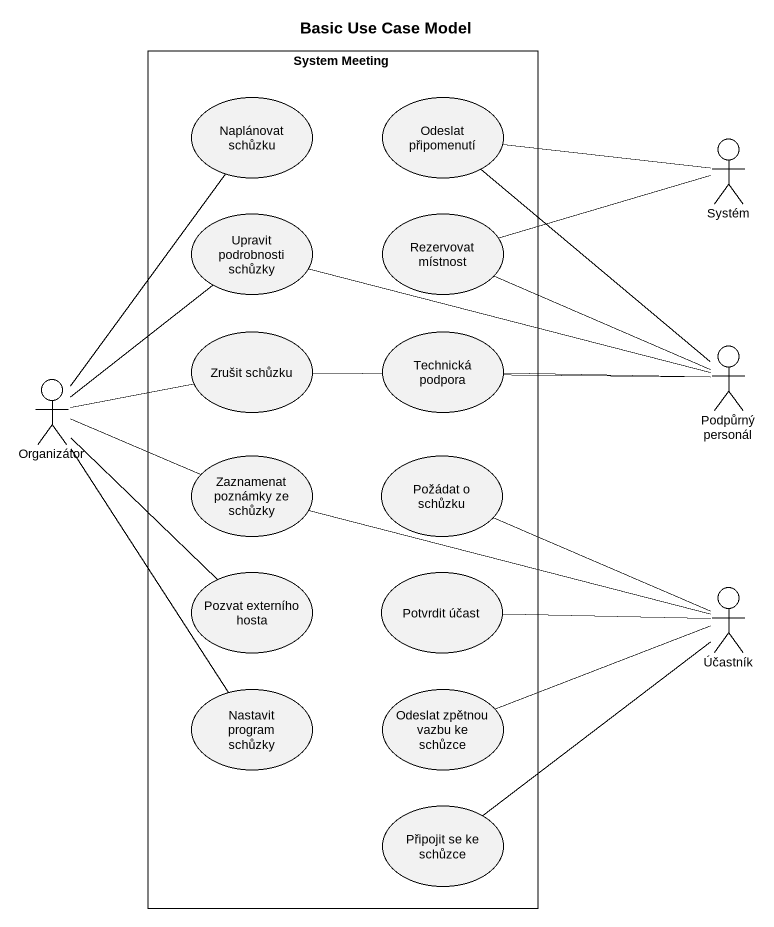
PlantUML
@startuml
title Basic Use Case Model
rectangle "System Meeting" as System_Meeting {
  usecase "Naplánovat schůzku" as Naplánovat_schůzku
  usecase "Odeslat připomenutí" as Odeslat_připomenutí
  usecase "Upravit podrobnosti schůzky" as Upravit_podrobnosti_schůzky
  usecase "Rezervovat místnost" as Rezervovat_místnost
  usecase "Zrušit schůzku" as Zrušit_schůzku
  usecase "Technická podpora" as Technická_podpora
  usecase "Zaznamenat poznámky ze schůzky" as Zaznamenat_poznámky_ze
  usecase "Požádat o schůzku" as Požádat_o_schůzku
  usecase "Pozvat externího hosta" as Pozvat_externího_hosta
  usecase "Potvrdit účast" as Potvrdit_účast
  usecase "Nastavit program schůzky" as Nastavit_program_schůzky
  usecase "Odeslat zpětnou vazbu ke schůzce" as Odeslat_zpětnou_vazbu_ke
  usecase "Připojit se ke schůzce" as Připojit_se_ke_schůzce
}
actor Systém
actor "Podpůrný personál" as Podpůrný_personál
actor Organizátor
actor Účastník
Systém -left- Odeslat_připomenutí
Systém -left- Rezervovat_místnost
Podpůrný_personál -up- Odeslat_připomenutí
Podpůrný_personál -left- Upravit_podrobnosti_schůzky
Podpůrný_personál -left- Rezervovat_místnost
Podpůrný_personál -left- Zrušit_schůzku
Podpůrný_personál -left- Technická_podpora
Organizátor -up- Naplánovat_schůzku
Organizátor -up- Upravit_podrobnosti_schůzky
Organizátor -up- Upravit_podrobnosti_schůzky
Organizátor -right- Zrušit_schůzku
Organizátor -right- Zaznamenat_poznámky_ze
Organizátor -- Pozvat_externího_hosta
Organizátor -- Nastavit_program_schůzky
Účastník -left- Zaznamenat_poznámky_ze
Účastník -left- Požádat_o_schůzku
Účastník -left- Potvrdit_účast
Účastník -left- Odeslat_zpětnou_vazbu_ke
Účastník -- Připojit_se_ke_schůzce
@enduml
